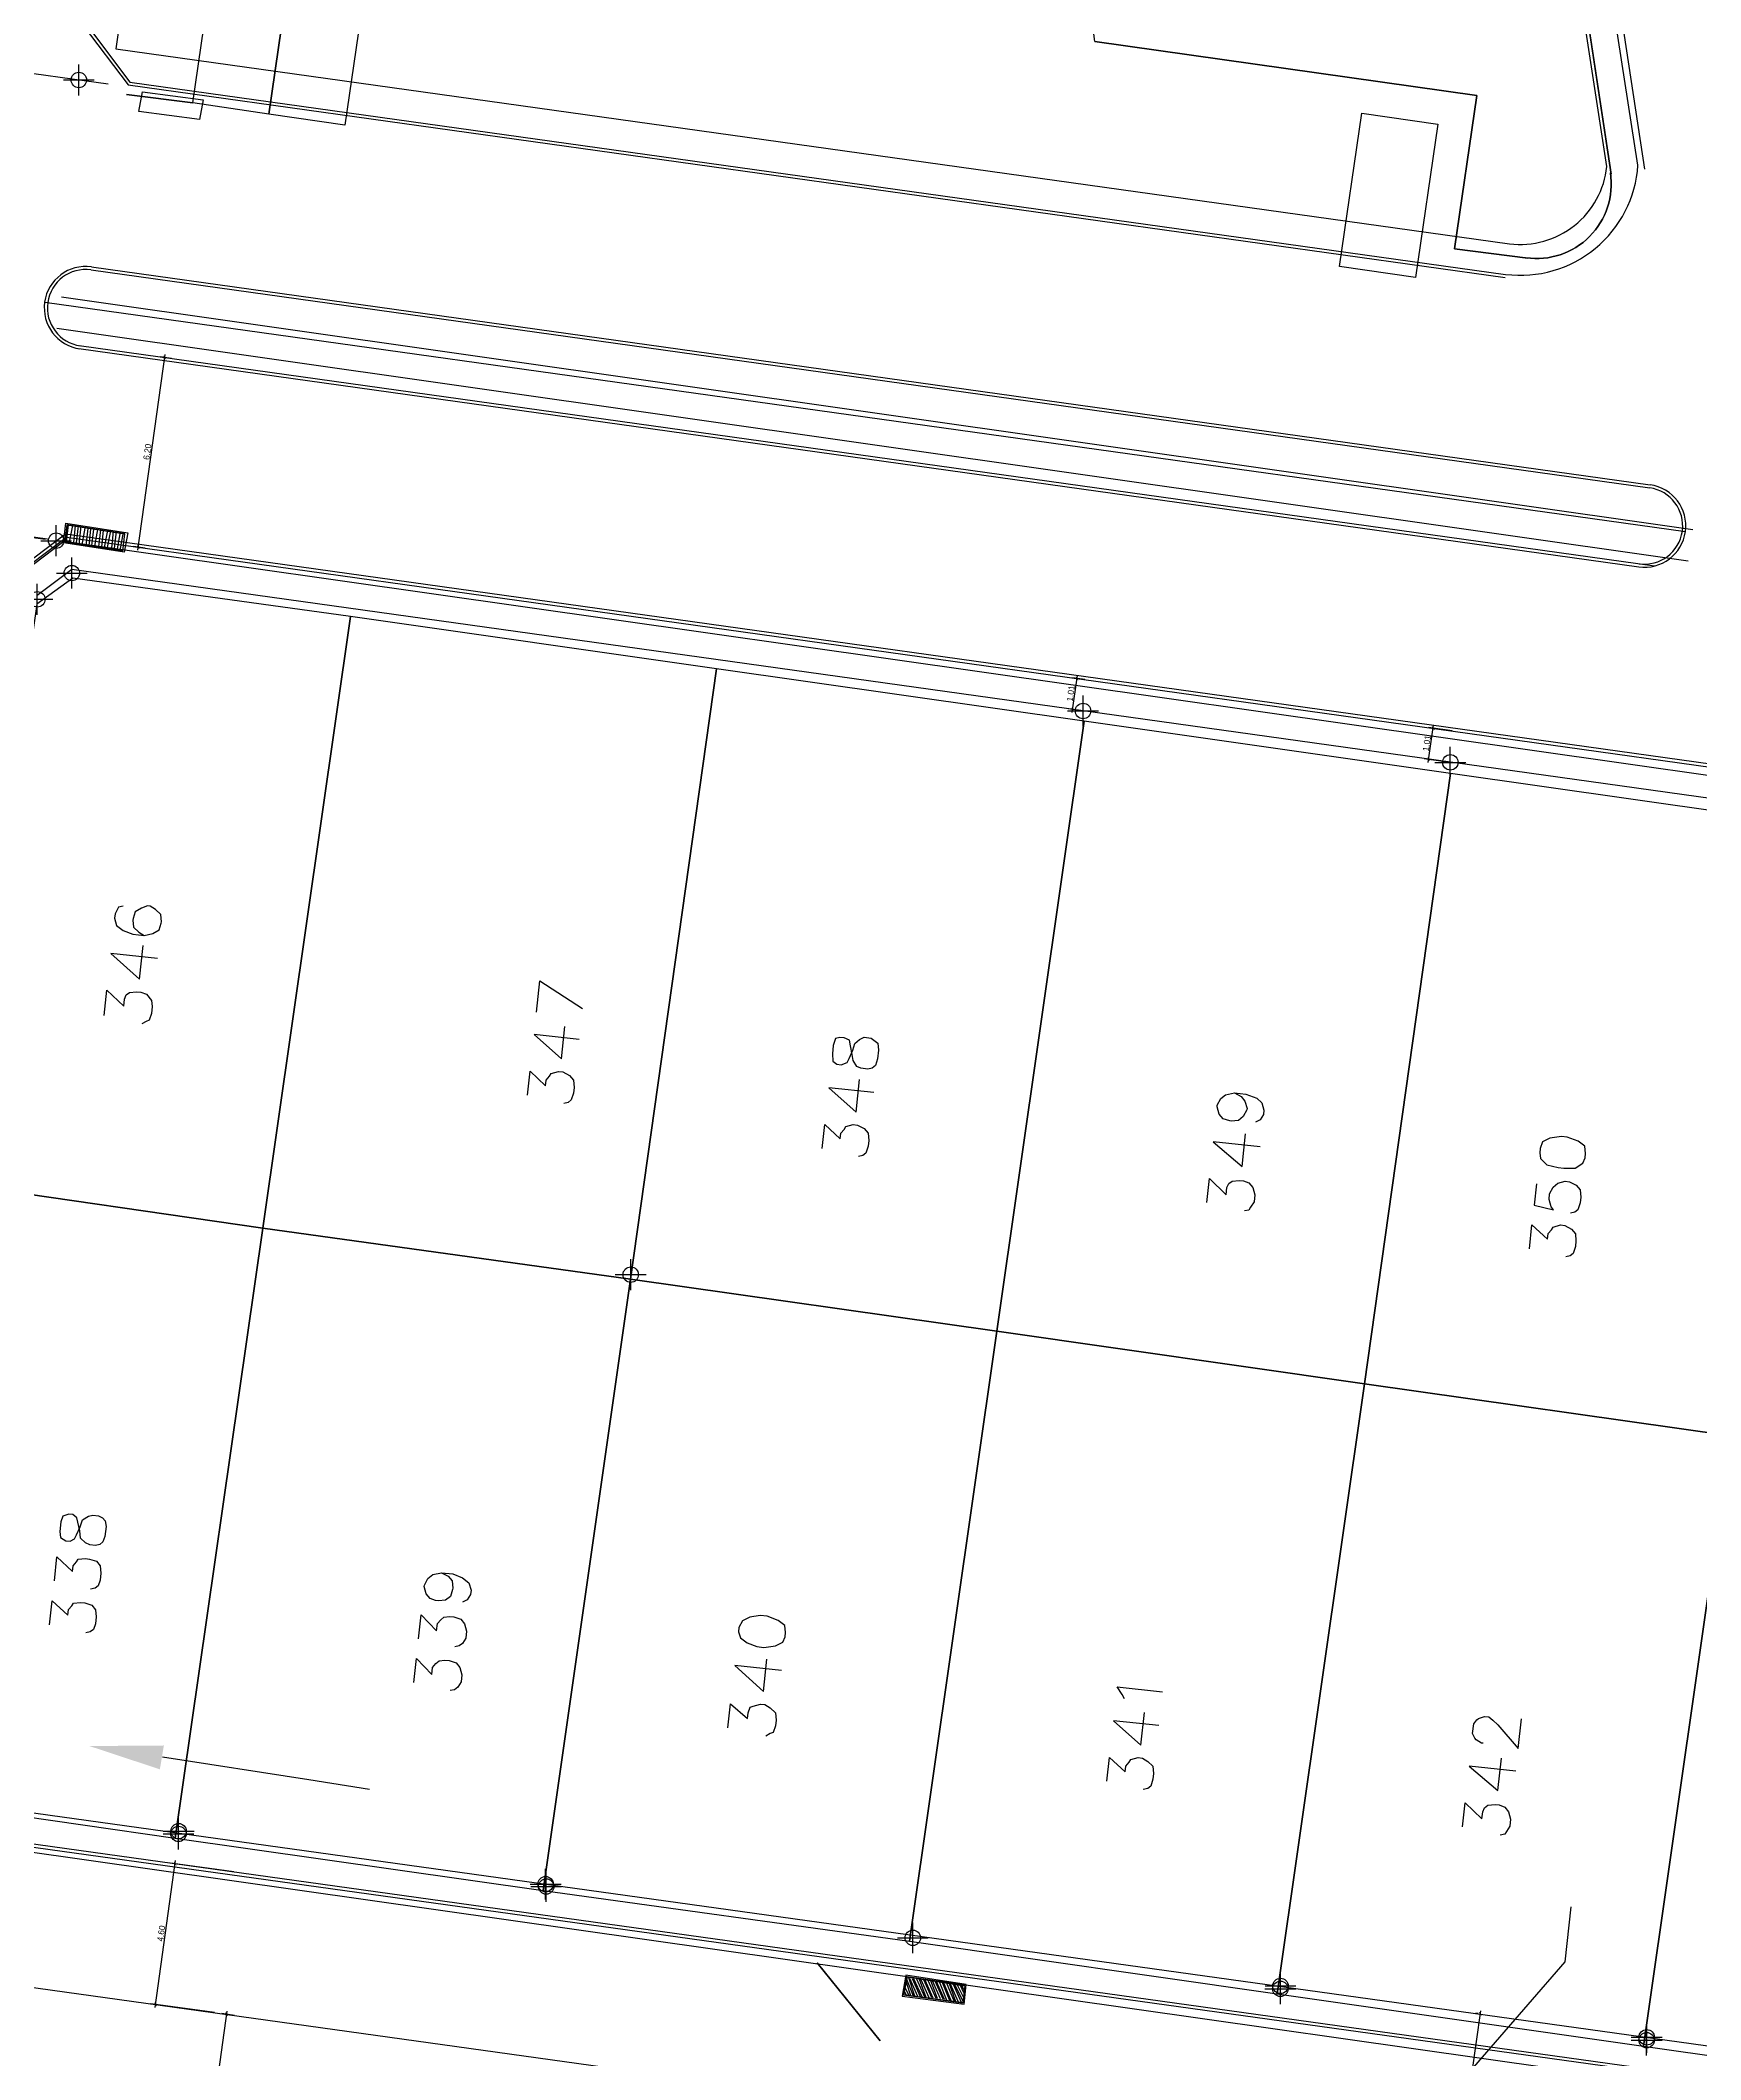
# Model space of a CAD drawing. Header units: metres. Extents: x -977055 to 805873, y -1033982 to 242021.
# Drawn here: x 1061.1 to 1114.9, y 967.4 to 1032.7 of the extents above; entities that cross this region are included whole.
import ezdxf

# ---------------------------------------------------------------- set-up
doc = ezdxf.new("R2010")
doc.units = ezdxf.units.M
for name, color, linetype in [('12-CONDICIONES EXISTENTES', 2, 'Continuous'), ('C-ROAD-CNTR-N', 92, 'Continuous'), ('NIVEL BORDILLO', 6, 'Continuous'), ('V-NODE', 1, 'Continuous')]:
    doc.layers.add(name, color=color, linetype=linetype)
for name, color, linetype, true_color in [('PDF2_area escolar', 7, 'Continuous', 0x989898), ('PDF_Geometry', 7, 'Continuous', 0x797979), ('PDF_Solid Fills', 7, 'Continuous', 0x797979)]:
    doc.layers.add(name, color=color, linetype=linetype, true_color=true_color)
doc.styles.add('CITY2', font='stylu.ttf', dxfattribs={"height": 0.2})

# ---------------------------------------------------------------- blocks, each defined once
blk = doc.blocks.new('base')
at = {"layer": 'PDF_Geometry', "lineweight": 25, "extrusion": (-0.000787417, 0.063364, 0.99799), "elevation": 0.026}
for points in [[(-314.355, -197.288), (-299.601, -195.681), (-292.744, -194.188), (-282.663, -192.111), (-274.476, -190.361), (-258.037, -185.154), (-248.029, -180.61), (-240.539, -177.71), (-228.643, -174.042), (-222.733, -172.714), (-217.384, -171.04), (-209.935, -169.248), (-202.16, -164.759), (-196.196, -160.284), (-195.073, -159.817), (-178.095, -157.457), (-154.298, -156.614), (-136.667, -154.611), (-124.436, -153.164), (-118.066, -151.474), (-100.79, -146.646), (-80.955, -140.967), (-73.385, -139.328), (-61.694, -135.822), (-40.504, -131.604), (-37.727, -130.872), (-17.661, -129.441), (1.311, -127.461), (21.092, -124.929), (41.006, -122.83), (47.376, -123.458), (63.592, -123.186), (81.402, -124.312), (85.639, -96.072), (88.705, -66.393), (92.811, -40.781), (97.16, -22.386), (100.596, -1.562), (102.483, 8.32), (109.691, 37.361), (117.528, 76.62), (126.217, 115.638), (131.513, 149.592), (134.682, 173.973), (136.916, 195.591), (139.956, 229.678), (141.558, 250.676), (142.614, 271.37), (143.252, 283.21), (147.066, 312.938), (152.58, 355.631), (153.554, 396.042), (150.869, 418.02), (151.777, 438.639), (150.959, 458.028), (151.777, 438.639), (150.869, 418.02), (153.554, 396.042), (152.58, 355.631), (147.066, 312.938), (143.252, 283.21), (142.614, 271.37), (141.558, 250.676), (139.956, 229.678), (136.916, 195.591), (134.682, 173.973), (131.513, 149.592), (126.217, 115.638), (117.528, 76.62), (109.691, 37.361), (102.483, 8.32), (100.596, -1.562), (97.16, -22.386), (92.811, -40.781), (88.705, -66.393), (85.639, -96.072), (81.402, -124.312), (63.592, -123.186), (47.376, -123.458), (41.006, -122.83), (21.092, -124.929), (1.311, -127.461), (-17.661, -129.441), (-37.727, -130.872), (-40.504, -131.604), (-61.694, -135.822), (-73.385, -139.328), (-80.955, -140.967), (-100.79, -146.646), (-118.066, -151.474), (-124.436, -153.164), (-136.667, -154.611), (-154.298, -156.614), (-178.095, -157.457), (-195.073, -159.817), (-196.196, -160.284), (-202.16, -164.759), (-209.935, -169.248), (-217.384, -171.04), (-222.733, -172.714), (-228.643, -174.042), (-240.539, -177.71), (-248.029, -180.61), (-258.037, -185.154), (-274.476, -190.361), (-282.663, -192.111), (-292.744, -194.188), (-299.601, -195.681), (-314.355, -197.288), (-312.178, -178.446), (-309.146, -157.898), (-306.876, -132.899), (-305.823, -118.002), (-298.643, -78.802), (-291.055, -45.077), (-282.252, -15.116), (-275.645, 10.473), (-270.319, 33.898), (-263.825, 63.164), (-258.15, 86.408), (-284.424, 123.888)], [(-212.717, -13.755), (-225.054, -11.852), (-224.271, -6.892), (-226.643, -6.56), (-224.271, -6.892), (-225.054, -11.852), (-212.717, -13.755), (-212.402, -16.529), (-210.533, -31.037), (-208.664, -45.544), (-208.205, -49.819), (-207.573, -57.268), (-206.945, -64.763), (-206.131, -70.704), (-205.316, -76.645), (-202.67, -97.785), (-200.074, -118.964), (-199.377, -121.645), (-195.323, -136.879), (-191.412, -136.748), (-190.561, -158.552), (-190.735, -159.226), (-195.073, -159.817), (-196.196, -160.284), (-202.16, -164.759), (-209.935, -169.248), (-213.277, -170.051), (-213.359, -169.577), (-218.448, -150.23), (-210.166, -148.075), (-219.749, -78.662), (-229.377, -9.244), (-211.582, -137.888)], [(-230.462, -9.392), (-212.569, -138.001)], [(-231.879, 2.325), (-179.17, -5.88)], [(-179.003, -4.88), (-231.712, 3.325)], [(-181.051, 2.369), (-179.188, 2.052), (-179.254, 1.503), (-181.117, 1.82)], [(-179.234, 2.057), (-179.3, 1.509)], [(-179.325, 2.068), (-179.437, 1.525)], [(-179.462, 2.085), (-179.528, 1.536)], [(-179.553, 2.096), (-179.62, 1.547)], [(-179.639, 2.152), (-179.711, 1.558)], [(-267.999, 16.971), (-268.131, 15.874), (-179.142, 2.046), (-177.207, 3.482), (-171.285, 41.86)], [(-179.731, 2.163), (-179.843, 1.62)], [(-179.868, 2.18), (-179.934, 1.631)], [(-179.959, 2.191), (-180.025, 1.642)], [(-180.051, 2.202), (-180.117, 1.654)], [(-180.142, 2.213), (-180.254, 1.67)], [(-180.279, 2.23), (-180.345, 1.681)], [(-180.371, 2.241), (-180.437, 1.692)], [(-180.462, 2.252), (-180.574, 1.709)], [(-180.554, 2.263), (-180.665, 1.72)], [(-180.691, 2.279), (-180.757, 1.731)], [(-180.782, 2.29), (-180.848, 1.742)], [(-180.873, 2.301), (-180.985, 1.758)], [(-180.959, 2.358), (-181.077, 1.769)], [(-180.914, 13.899), (-180.771, 13.928), (-180.652, 14.145), (-180.636, 14.283), (-180.699, 14.522), (-180.912, 14.687), (-181.22, 14.817), (-181.586, 14.861), (-181.871, 14.802), (-182.071, 14.687), (-182.144, 14.464), (-182.149, 14.419), (-182.131, 14.185), (-181.965, 14.025), (-181.793, 13.912), (-181.702, 13.901), (-181.508, 13.97), (-181.309, 14.085), (-181.235, 14.308), (-181.23, 14.354), (-181.248, 14.588), (-181.414, 14.747), (-181.586, 14.861)], [(-182.006, 15.607), (-180.498, 15.425), (-181.415, 16.278), (-181.548, 15.181)], [(-180.256, 17.436), (-180.355, 16.614), (-180.894, 17.142), (-180.921, 16.914), (-180.984, 16.782), (-181.086, 16.702), (-181.32, 16.684), (-181.457, 16.7), (-181.635, 16.768), (-181.795, 16.973), (-181.819, 17.161), (-181.792, 17.39), (-181.718, 17.613), (-181.621, 17.647), (-181.473, 17.722)], [(-194.252, 17.5), (-194.373, 16.494), (-195.748, 17.402)], [(-195.627, 18.407), (-194.164, 18.231), (-195.041, 19.032), (-195.168, 17.981)], [(-193.927, 20.196), (-194.021, 19.419), (-194.52, 19.897), (-194.542, 19.714), (-194.65, 19.588), (-194.706, 19.502), (-194.946, 19.438), (-195.083, 19.455), (-195.301, 19.574), (-195.421, 19.727), (-195.439, 19.961), (-195.417, 20.144), (-195.344, 20.367), (-195.242, 20.448), (-195.099, 20.477)], [(-205.143, 20.249), (-203.68, 20.073), (-204.557, 20.874), (-204.684, 19.823)], [(-216.81, 20.403), (-217.027, 20.522), (-217.148, 20.675), (-217.212, 20.915), (-217.206, 20.961), (-217.087, 21.178), (-216.933, 21.299), (-216.699, 21.317), (-216.654, 21.311), (-216.431, 21.238), (-216.31, 21.085), (-216.246, 20.845), (-216.252, 20.799), (-216.371, 20.582), (-216.524, 20.461), (-216.81, 20.403), (-217.175, 20.447), (-217.53, 20.582), (-217.696, 20.742), (-217.76, 20.981), (-217.743, 21.118), (-217.63, 21.29), (-217.482, 21.365)], [(-203.443, 22.038), (-203.537, 21.261), (-204.036, 21.739), (-204.058, 21.556), (-204.166, 21.43), (-204.222, 21.344), (-204.462, 21.28), (-204.599, 21.297), (-204.817, 21.416), (-204.937, 21.569), (-204.955, 21.803), (-204.933, 21.986), (-204.86, 22.209), (-204.758, 22.29), (-204.615, 22.319)], [(-217.617, 22.169), (-216.108, 21.988), (-217.031, 22.794), (-217.158, 21.743)], [(-215.872, 23.953), (-215.965, 23.176), (-216.504, 23.705), (-216.532, 23.476), (-216.594, 23.345), (-216.697, 23.264), (-216.931, 23.246), (-217.068, 23.263), (-217.245, 23.33), (-217.366, 23.484), (-217.43, 23.724), (-217.402, 23.952), (-217.289, 24.124), (-217.232, 24.21), (-217.089, 24.239)], [(-226.548, 23.477), (-226.465, 24.163), (-227.094, 24.331), (-227.014, 24.229), (-226.95, 23.989), (-226.972, 23.807), (-227.091, 23.589), (-227.245, 23.469), (-227.484, 23.405), (-227.621, 23.421), (-227.839, 23.54), (-227.959, 23.694), (-227.978, 23.928), (-227.956, 24.111), (-227.882, 24.334), (-227.78, 24.414), (-227.637, 24.443)], [(-226.295, 25.58), (-226.388, 24.803), (-226.887, 25.28), (-226.909, 25.097), (-227.017, 24.971), (-227.074, 24.885), (-227.313, 24.822), (-227.451, 24.838), (-227.668, 24.957), (-227.789, 25.111), (-227.807, 25.345), (-227.785, 25.528), (-227.712, 25.751), (-227.609, 25.831), (-227.467, 25.86)], [(-178.419, 35.763), (-178.512, 34.986), (-179.011, 35.464), (-179.033, 35.281), (-179.141, 35.155), (-179.198, 35.069), (-179.432, 35.051), (-179.569, 35.067), (-179.792, 35.141), (-179.913, 35.294), (-179.931, 35.528), (-179.903, 35.757), (-179.836, 35.934), (-179.733, 36.015), (-179.59, 36.044)], [(-190.952, 35.65), (-191.17, 35.769), (-191.29, 35.923), (-191.309, 36.157), (-191.303, 36.203), (-191.23, 36.426), (-191.076, 36.546), (-190.842, 36.565), (-190.751, 36.554), (-190.573, 36.486), (-190.453, 36.332), (-190.389, 36.093), (-190.394, 36.047), (-190.513, 35.829), (-190.667, 35.709), (-190.952, 35.65), (-191.318, 35.695), (-191.627, 35.824), (-191.839, 35.989), (-191.903, 36.229), (-191.886, 36.366), (-191.773, 36.538), (-191.625, 36.613)], [(-178.248, 37.18), (-178.341, 36.403), (-178.84, 36.881), (-178.862, 36.698), (-178.97, 36.572), (-179.027, 36.486), (-179.261, 36.468), (-179.398, 36.484), (-179.621, 36.558), (-179.742, 36.711), (-179.76, 36.945), (-179.733, 37.174), (-179.665, 37.351), (-179.562, 37.431), (-179.42, 37.461)], [(-190.185, 37.784), (-190.279, 37.007), (-190.772, 37.53), (-190.8, 37.301), (-190.908, 37.175), (-191.01, 37.095), (-191.199, 37.071), (-191.336, 37.088), (-191.559, 37.161), (-191.679, 37.315), (-191.743, 37.554), (-191.716, 37.783), (-191.602, 37.955), (-191.5, 38.035), (-191.357, 38.064)], [(-190.015, 39.201), (-190.108, 38.424), (-190.602, 38.947), (-190.629, 38.718), (-190.737, 38.592), (-190.839, 38.512), (-191.028, 38.488), (-191.165, 38.505), (-191.388, 38.578), (-191.509, 38.732), (-191.572, 38.971), (-191.545, 39.2), (-191.431, 39.372), (-191.329, 39.452), (-191.186, 39.481)], [(-201.914, 38.965), (-200.406, 38.783), (-201.323, 39.636), (-201.45, 38.585)], [(-213.008, 40.023), (-212.933, 39.875), (-212.778, 39.625), (-214.241, 39.801)], [(-200.163, 40.794), (-200.257, 40.017), (-200.801, 40.5), (-200.824, 40.318), (-200.891, 40.14), (-200.988, 40.106), (-201.228, 40.042), (-201.365, 40.058), (-201.537, 40.172), (-201.703, 40.331), (-201.721, 40.565), (-201.699, 40.748), (-201.626, 40.971), (-201.529, 41.005), (-201.381, 41.08)], [(-214.108, 40.898), (-212.646, 40.722), (-213.523, 41.523), (-213.65, 40.472)], [(-224.596, 41.605), (-224.55, 41.6), (-224.378, 41.486), (-224.338, 41.435), (-224.263, 41.287), (-224.302, 40.967), (-224.41, 40.841), (-224.461, 40.8), (-224.655, 40.731), (-224.792, 40.748), (-224.918, 40.856), (-225.084, 41.015), (-225.733, 41.788), (-225.849, 40.829)], [(-181.853, 41.51), (-186.579, 42.311), (-188.534, 42.639)], [(-212.409, 42.687), (-212.503, 41.91), (-213.002, 42.388), (-213.024, 42.205), (-213.131, 42.079), (-213.188, 41.993), (-213.428, 41.929), (-213.565, 41.945), (-213.737, 42.059), (-213.903, 42.218), (-213.921, 42.452), (-213.899, 42.635), (-213.826, 42.858), (-213.723, 42.938), (-213.581, 42.967)], [(-225.645, 42.52), (-224.137, 42.338), (-225.059, 43.145), (-225.186, 42.093)], [(-223.9, 44.303), (-223.993, 43.526), (-224.532, 44.055), (-224.56, 43.827), (-224.622, 43.695), (-224.725, 43.615), (-224.959, 43.596), (-225.096, 43.613), (-225.273, 43.681), (-225.394, 43.834), (-225.458, 44.074), (-225.43, 44.302), (-225.317, 44.474), (-225.26, 44.56), (-225.117, 44.589)], [(-172.675, 43.789), (-264.945, 58.105)], [(-223.521, 52.836), (-227.169, 48.732), (-227.383, 46.949)], [(-207.722, 49.264), (-205.859, 48.946), (-205.741, 49.535), (-207.655, 49.812)], [(-206.061, 49.574), (-205.848, 49.038)], [(-206.107, 49.579), (-205.904, 48.952)], [(-206.198, 49.59), (-205.944, 49.003)], [(-206.29, 49.601), (-206.036, 49.014)], [(-206.335, 49.607), (-206.082, 49.02)], [(-206.427, 49.618), (-206.173, 49.031)], [(-206.473, 49.623), (-206.264, 49.042)], [(-206.564, 49.634), (-206.31, 49.047)], [(-206.655, 49.645), (-206.402, 49.058)], [(-206.701, 49.651), (-206.447, 49.064)], [(-206.792, 49.662), (-206.539, 49.075)], [(-206.838, 49.667), (-206.63, 49.086)], [(-206.93, 49.678), (-206.676, 49.091)], [(-205.741, 49.535), (-205.747, 49.489)], [(-205.833, 49.546), (-205.758, 49.398)], [(-205.924, 49.557), (-205.774, 49.261)], [(-205.97, 49.563), (-205.836, 49.129)], [(-207.021, 49.689), (-206.767, 49.102)], [(-207.067, 49.695), (-206.813, 49.108)], [(-207.153, 49.751), (-206.904, 49.119)], [(-207.244, 49.762), (-206.996, 49.13)], [(-207.29, 49.768), (-207.041, 49.135)], [(-207.381, 49.779), (-207.133, 49.146)], [(-207.427, 49.785), (-207.224, 49.157)], [(-207.518, 49.796), (-207.264, 49.208)], [(-207.61, 49.807), (-207.356, 49.219)], [(-207.661, 49.766), (-207.402, 49.225)], [(-207.677, 49.629), (-207.493, 49.236)], [(-207.694, 49.492), (-207.584, 49.247)], [(-207.705, 49.401), (-207.63, 49.253)], [(-207.722, 49.264), (-207.722, 49.264)]]:
    blk.add_lwpolyline(points, dxfattribs=at)
for points in [[(-158.259, -127.526), (-188.122, -122.908), (-189.472, -121.03), (-173.08, -15.378), (-171.202, -14.027), (-132.739, -20.006), (-131.388, -21.885), (-147.503, -125.622), (-149.221, -127.178)], [(-184.271, -17.044), (-186.728, -16.655), (-185.95, -11.74), (-183.493, -12.129)], [(-186.728, -16.655), (-189.191, -16.312), (-188.407, -11.352), (-185.95, -11.74)], [(-181.35, -12.434), (-183.493, -12.129)], [(-183.707, -11.593), (-181.747, -11.876), (-181.87, -12.51), (-183.83, -12.228)], [(-221.328, -11.327), (-223.785, -10.938), (-223.002, -5.978), (-220.545, -6.367)], [(-181.091, 2.42), (-179.137, 2.092), (-179.214, 1.452), (-181.214, 1.786)], [(-179.254, 1.503), (-179.188, 2.052), (-181.051, 2.369), (-181.117, 1.82)], [(-188.387, 4.597), (-179.416, 3.238), (-178.249, 4.072), (-175.34, 22.826), (-185.306, 24.398)], [(-185.306, 24.398), (-197.192, 26.201), (-200.222, 6.441), (-188.387, 4.597)], [(-197.192, 26.201), (-209.026, 28.044), (-212.102, 8.289), (-200.222, 6.441)], [(-209.026, 28.044), (-220.906, 29.892), (-223.936, 10.132), (-212.102, 8.289)], [(-220.906, 29.892), (-232.741, 31.735), (-235.816, 11.981), (-223.936, 10.132)], [(-203.812, 18.976), (-203.83, 19.21), (-203.956, 19.318), (-204.093, 19.335), (-204.287, 19.265), (-204.35, 19.134), (-204.474, 18.87), (-204.547, 18.647), (-204.701, 18.527), (-204.849, 18.452), (-205.078, 18.479), (-205.204, 18.587), (-205.29, 18.644), (-205.308, 18.878), (-205.275, 19.152), (-205.201, 19.375), (-205.099, 19.456), (-204.956, 19.485), (-204.728, 19.457), (-204.596, 19.395), (-204.481, 19.196), (-204.457, 19.007), (-204.399, 18.722), (-204.375, 18.534), (-204.198, 18.466), (-204.061, 18.45), (-203.918, 18.479), (-203.845, 18.702)], [(-226.669, 22.472), (-226.693, 22.66), (-226.899, 22.87), (-227.259, 22.96), (-227.442, 22.982), (-227.813, 22.981), (-228.064, 22.825), (-228.132, 22.648), (-228.148, 22.511), (-228.13, 22.277), (-227.918, 22.112), (-227.563, 21.977), (-227.381, 21.955), (-227.004, 22.002), (-226.759, 22.112), (-226.686, 22.335)], [(-185.306, 24.398), (-175.34, 22.826), (-172.426, 41.626), (-173.265, 42.747), (-182.231, 44.152)], [(-182.231, 44.152), (-194.111, 46.001), (-197.192, 26.201), (-185.306, 24.398)], [(-194.111, 46.001), (-205.95, 47.798), (-209.026, 28.044), (-197.192, 26.201)], [(-205.95, 47.798), (-217.831, 49.647), (-220.906, 29.892), (-209.026, 28.044)], [(-205.95, 47.798), (-217.831, 49.647), (-220.906, 29.892), (-209.026, 28.044)], [(-217.831, 49.647), (-229.665, 51.49), (-232.741, 31.735), (-220.906, 29.892)], [(-229.665, 51.49), (-241.545, 53.339), (-244.621, 33.584), (-232.741, 31.735)], [(-178.611, 34.164), (-178.635, 34.352), (-178.807, 34.465), (-178.944, 34.482), (-179.092, 34.407), (-179.154, 34.275), (-179.279, 34.012), (-179.352, 33.789), (-179.551, 33.674), (-179.694, 33.645), (-179.877, 33.667), (-180.008, 33.729), (-180.089, 33.832), (-180.113, 34.02), (-180.074, 34.34), (-180.006, 34.517), (-179.904, 34.598), (-179.761, 34.627), (-179.578, 34.605), (-179.447, 34.543), (-179.28, 34.383), (-179.262, 34.149), (-179.204, 33.864), (-179.175, 33.721), (-179.049, 33.614), (-178.911, 33.597), (-178.718, 33.666), (-178.65, 33.844)], [(-200.538, 37.686), (-200.607, 37.88), (-200.819, 38.045), (-201.128, 38.175), (-201.357, 38.202), (-201.733, 38.155), (-201.978, 38.045), (-202.046, 37.868), (-202.063, 37.731), (-202.044, 37.497), (-201.832, 37.332), (-201.478, 37.197), (-201.249, 37.169), (-200.918, 37.222), (-200.673, 37.332), (-200.554, 37.549)], [(-207.773, 49.223), (-205.818, 48.895), (-205.69, 49.575), (-207.696, 49.863)], [(-205.741, 49.535), (-205.859, 48.946), (-207.722, 49.264), (-207.655, 49.812)]]:
    blk.add_lwpolyline(points, close=True, dxfattribs=at)
blk.add_lwpolyline([(-226.584, -6.568, 0.502393), (-229.349, -9.288, -0.502393)], format="xyb", close=True, dxfattribs=at)
at = {"layer": 'PDF_Geometry', "color": 252, "lineweight": 25, "true_color": 0x989898, "extrusion": (-0.000787417, 0.063364, 0.99799), "elevation": 0.026}
blk.add_lwpolyline([(-204.96, 51.018), (-202.95, 48.457)], dxfattribs=at)
at = {"layer": 'PDF_Geometry', "color": 109, "lineweight": 50, "true_color": 0x136633, "extrusion": (-0.000787417, 0.063364, 0.99799), "elevation": 0.026}
for points in [[(-204.96, 51.018), (-202.95, 48.457)], [(-207.584, 49.247), (-207.544, 49.196)]]:
    blk.add_lwpolyline(points, dxfattribs=at)
blk = doc.blocks.new('*U4958')
at = {"color": 0, "linetype": 'ByBlock', "lineweight": -2, "transparency": 16777216}
for p, q in [((-1, 0), (1, 0)), ((0, -1), (0, 1))]:
    blk.add_line(p, q, dxfattribs=at)
blk.add_circle((0, 0), 0.5, dxfattribs=at)
blk = doc.blocks.new('_ArchTick')
at = {"color": 0, "linetype": 'ByBlock', "const_width": 0.15}
blk.add_lwpolyline([(-0.5, -0.5), (0.5, 0.5)], dxfattribs=at)

msp = doc.modelspace()

# ---------------------------------------------------------------- linework, layer by layer
at = {"layer": '12-CONDICIONES EXISTENTES', "color": 1}
for p, q in [((1054.99759, 1032.49617), (1063.33177, 1031.33701)), ((1052.07058, 1017.88004), (1061.28191, 1016.59888))]:
    msp.add_line(p, q, dxfattribs=at)
at = {"layer": '12-CONDICIONES EXISTENTES', "color": 5}
for p, q in [((1063.57678, 1032.47337, 998.561), (1108.68666, 1026.16318, 998.561)), ((1063.97764, 1031.30658, 998.561), (1108.54814, 1025.07185, 998.561)), ((1064.0325, 1031.39988, 998.561), (1108.56199, 1025.17088, 998.561)), ((1064.0325, 1031.39988, 998.561), (1108.56199, 1025.17088, 998.561)), ((1062.77767, 1025.31505, 998.561), (1113.2263, 1018.25805, 998.561)), ((1062.79122, 1025.41412, 998.561), (1113.24015, 1018.35709, 998.561)), ((1061.27097, 1024.27374, 998.561), (1114.38159, 1016.84437, 998.561)), ((1062.37185, 1022.76669, 998.561), (1112.86888, 1015.70293, 998.561)), ((1062.38724, 1022.86551, 998.561), (1113.38577, 1015.7316, 998.561)), ((1061.94828, 1016.76753, 998.561), (1157.119, 1003.4546, 998.561)), ((1061.97545, 1016.66275, 998.561), (1157.10514, 1003.35556, 998.561)), ((1061.97545, 1016.66275, 998.561), (1157.10514, 1003.35556, 998.561)), ((1062.14872, 1015.62878, 998.561), (1156.99655, 1002.36101, 998.561))]:
    msp.add_line(p, q, dxfattribs=at)
at = {"layer": '12-CONDICIONES EXISTENTES', "color": 1, "elevation": 996.877}
msp.add_lwpolyline([(1052.15265, 1017.8871), (1061.36398, 1016.60594)], dxfattribs=at)
at = {"layer": '12-CONDICIONES EXISTENTES', "color": 5}
for centre, radius, start, end in [((1062.59796, 1024.08748), 1.34, 82.036867, 262.036867), ((1062.59796, 1024.08748), 1.24, 82.036867, 262.036867), ((1113.05451, 1017.03001, 998.561), 1.34, 262.036867, 82.036867), ((1113.05451, 1017.03001, 998.561), 1.24, 262.036867, 82.036867)]:
    msp.add_arc(centre, radius, start, end, dxfattribs=at)
at = {"layer": 'C-ROAD-CNTR-N', "color": 92, "linetype": 'Continuous', "lineweight": -3}
for p, q in [((1080.6864, 1155.03626), (1063.57678, 1032.47337)), ((1062.52193, 1033.23485), (1063.97764, 1031.30658)), ((1062.6267, 1033.26205), (1064.0327, 1031.39961)), ((1060.01993, 1015.31204, 998.561), (1061.94828, 1016.76753, 998.561)), ((1060.11324, 1015.25718, 998.561), (1061.97545, 1016.66275, 998.561))]:
    msp.add_line(p, q, dxfattribs=at)
at = {"layer": 'NIVEL BORDILLO', "color": 2}
for p, q in [((1111.83792, 1028.66764, 1000.079), (1090.41926, 1167.39392, 1000.079)), ((1112.84434, 1028.70284, 1000.079), (1091.54324, 1166.66765, 1000.079)), ((1063.95102, 1031.41128), (1063.95102, 1031.41128)), ((1063.95102, 1031.41128), (1063.95102, 1031.41128)), ((1061.02972, 1014.77978, 998.561), (1062.14872, 1015.62878, 998.561)), ((1055.70178, 976.08619, 1002.422), (1148.63357, 963.14167, 1002.422)), ((1056.10631, 974.91923, 1002.422), (1148.53802, 962.04436, 1002.422)), ((1056.16114, 975.01256, 1002.422), (1148.55182, 962.1434, 1002.422)), ((1054.92921, 970.53974, 1002.422), (1147.861, 957.59522, 1002.422))]:
    msp.add_line(p, q, dxfattribs=at)
at = {"layer": 'NIVEL BORDILLO', "color": 1}
for p, q in [((1064.28477, 1016.23874), (1065.1714, 1022.57703)), ((1094.53359, 1010.9839), (1094.70172, 1012.18582)), ((1106.05964, 1009.37068), (1106.22789, 1010.57348)), ((1064.84666, 969.05737), (1065.50886, 973.81147)), ((1067.16843, 968.93569), (1066.52291, 964.28023)), ((1106.16929, 957.64746), (1107.75596, 968.94556))]:
    msp.add_line(p, q, dxfattribs=at)
at = {"layer": 'NIVEL BORDILLO', "color": 1, "linetype": 'Continuous'}
for p, q in [((1065.37804, 1022.44715), (1065.00899, 1022.49877)), ((1064.51911, 1016.30693), (1064.15007, 1016.35856)), ((1094.94419, 1012.05093), (1094.53932, 1012.10756)), ((1094.80377, 1011.04708), (1094.39889, 1011.10372)), ((1106.83332, 1010.38782), (1106.06548, 1010.49523)), ((1106.69277, 1009.38308), (1105.92494, 1009.49049)), ((1067.39829, 973.44733), (1065.3465, 973.73312)), ((1066.76368, 968.89131), (1064.71189, 969.17711)), ((1067.41408, 968.80067), (1067.00612, 968.85723)), ((1107.66817, 968.8569), (1107.59351, 968.86739))]:
    msp.add_line(p, q, dxfattribs=at)
at = {"layer": 'NIVEL BORDILLO', "color": 2}
for centre, radius, start, end in [((1109.03742, 1028.95651, 998.47286), 3.81536, 262.8418549, 356.1877072), ((1109.03757, 1028.95643, 998.64914), 2.81521, 262.8394734, 354.1120019)]:
    msp.add_arc(centre, radius, start, end, dxfattribs=at)
at = {"layer": 'PDF_Solid Fills', "transparency": 33554559, "extrusion": (-0.000787417, 0.063364, 0.99799)}
msp.add_solid([(-1077.05467, -898.04422, 1060.76006), (-1074.78416, -898.82785, 1060.76006), (-1077.19399, -898.81574, 1060.76006)], dxfattribs=at)

# ---------------------------------------------------------------- block references
at = {"layer": 'NIVEL BORDILLO', "color": 1}
for p, xscale, yscale, zscale, rotation in [((1065.15755, 1022.47799), 0.09999999999999996, 0.09999999999999996, 0.09999999999999996, 82.03686695625112), ((1064.29862, 1016.33778), 0.09999999999999996, 0.09999999999999996, 0.09999999999999996, 262.0368669562511), ((1094.68787, 1012.08678), 0.1, 0.1, 0.1, 82.03686695625132), ((1094.54745, 1011.08294), 0.1, 0.1, 0.1, 262.0368669562513), ((1106.21404, 1010.47445), 0.1, 0.1, 0.1, 82.03686695625164), ((1106.07349, 1009.46971), 0.1, 0.1, 0.1, 262.0368669562516), ((1065.49506, 973.71243), 0.1, 0.1, 0.1, 82.0702592729485), ((1064.86045, 969.15641), 0.1, 0.1, 0.1, 262.0702592729485), ((1067.1547, 968.83663), 0.1, 0.1, 0.1, 82.10572932162779), ((1107.74205, 968.84653), 0.1, 0.1, 0.1, 82.00581942221653)]:
    msp.add_blockref('_ArchTick', p, dxfattribs=dict(at, xscale=xscale, yscale=yscale, zscale=zscale, rotation=rotation))
at = {"layer": 'PDF2_area escolar'}
msp.add_blockref('base', (882.736, 1016.336, 999.038), dxfattribs=at)
at = {"layer": 'V-NODE', "color": 2, "lineweight": -2, "xscale": 0.5, "yscale": 0.5, "zscale": 0.5}
for p in [(1062.376, 1031.4663, 998.8), (1061.644, 1016.549, 999.955), (1062.151, 1015.5, 999.99), (1061.032, 1014.651, 999.962), (1094.883, 1011.036, 1000.077), (1106.772, 1009.372, 1000.239), (1080.242, 992.784, 1001.242), (1080.242, 992.784, 1001.242), (1065.604, 974.676, 1001.833), (1065.606, 974.764, 1001.862), (1077.485, 973.049, 1002.054), (1077.505, 972.973, 1002.102), (1089.373, 971.313, 1002.258), (1101.274, 969.755, 1002.507), (1101.271, 969.661, 1002.48), (1113.126, 967.998, 1002.354), (1113.129, 968.09, 1002.382)]:
    msp.add_blockref('*U4958', p, dxfattribs=at)

# ---------------------------------------------------------------- texts
at = {"layer": 'NIVEL BORDILLO', "color": 2, "char_height": 0.2, "attachment_point": 5, "style": 'CITY2'}
for s, insert, rotation in [('\\A1;6.20', (1064.59492, 1019.42651), 82.036867), ('\\A1;1.01', (1094.48536, 1011.60337), 82.036867), ('\\A1;1.01', (1106.01146, 1009.99059), 82.036867), ('\\A1;4.60', (1065.04385, 971.45307), 82.0702593)]:
    msp.add_mtext(s, dxfattribs=dict(at, insert=insert, rotation=rotation))

doc.saveas('drawing.dxf')
